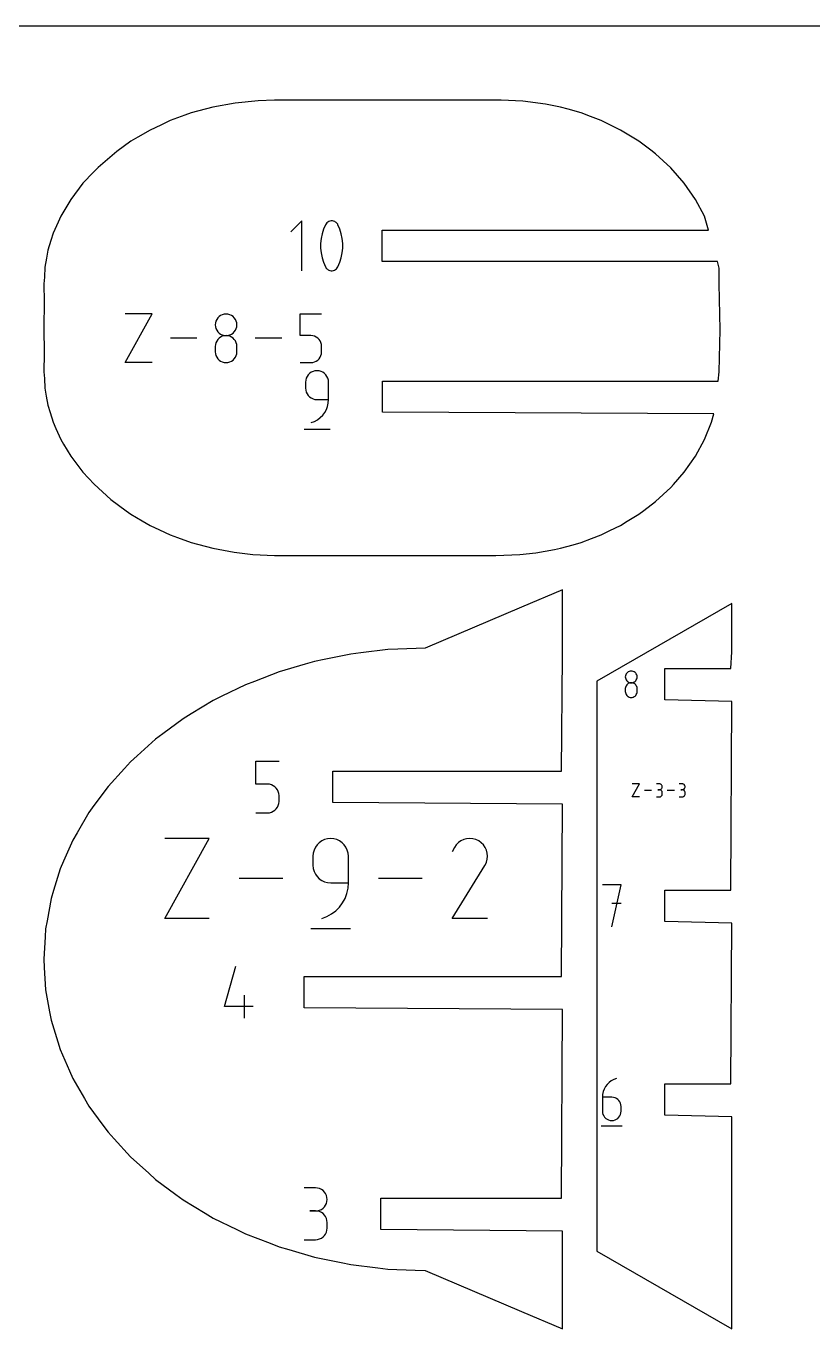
# Model space of a CAD drawing. Extents: x 0 to 900, y 0 to 1000.
# Drawn here: x 224 to 296.8, y 879.4 to 1000 of the extents above; entities that cross this region are included whole.
import ezdxf

# ---------------------------------------------------------------- set-up
doc = ezdxf.new("R2010")
doc.units = 0

msp = doc.modelspace()

# ---------------------------------------------------------------- linework, layer by layer
at = {"layer": 'annotation', "color": 1}
for p, q in [((249.5273, 981.972137), (248.500722, 980.945269)), ((249.5273, 977.354417), (249.5273, 981.972137)), ((251.835575, 981.790089), (251.761287, 981.705615)), ((251.922084, 981.859092), (251.835575, 981.790089)), ((252.018352, 981.911807), (251.922084, 981.859092)), ((252.121921, 981.947416), (252.018352, 981.911807)), ((252.230331, 981.965101), (252.121921, 981.947416)), ((252.341121, 981.964046), (252.230331, 981.965101)), ((252.451833, 981.943433), (252.341121, 981.964046)), ((252.560007, 981.902444), (252.451833, 981.943433)), ((252.601418, 981.880683), (252.560007, 981.902444)), ((252.560007, 981.902444), (252.560007, 981.902444)), ((252.641155, 981.855688), (252.601418, 981.880683)), ((252.679026, 981.827656), (252.641155, 981.855688)), ((252.714838, 981.796785), (252.679026, 981.827656)), ((252.748398, 981.763274), (252.714838, 981.796785)), ((252.779512, 981.72732), (252.748398, 981.763274)), ((251.391908, 980.761893), (251.303402, 980.324904)), ((251.524666, 981.190227), (251.391908, 980.761893)), ((251.701678, 981.606488), (251.524666, 981.190227)), ((251.761287, 981.705615), (251.701678, 981.606488)), ((251.701678, 981.606488), (251.701678, 981.606488)), ((252.807988, 981.689121), (252.779512, 981.72732)), ((252.833633, 981.648874), (252.807988, 981.689121)), ((252.856252, 981.606778), (252.833633, 981.648874)), ((253.034122, 981.189658), (252.856252, 981.606778)), ((252.856252, 981.606778), (252.856252, 981.606778)), ((253.167524, 980.760682), (253.034122, 981.189658)), ((253.256459, 980.323263), (253.167524, 980.760682)), ((251.303402, 980.324904), (251.259149, 979.882673)), ((251.259149, 979.882673), (251.259149, 979.438616)), ((251.259149, 979.438616), (251.303402, 978.996149)), ((253.300926, 979.880817), (253.256459, 980.323263)), ((253.256459, 978.994508), (253.300926, 979.43676)), ((253.300926, 979.43676), (253.300926, 979.880817)), ((251.303402, 978.996149), (251.391908, 978.558687)), ((251.391908, 978.558687), (251.524666, 978.129646)), ((251.524666, 978.129646), (251.701678, 977.712441)), ((252.856252, 977.71273), (253.034122, 978.129078)), ((253.034122, 978.129078), (253.167524, 978.557475)), ((253.167524, 978.557475), (253.256459, 978.994508)), ((251.701678, 977.712441), (251.701678, 977.712441)), ((251.701678, 977.712441), (251.724215, 977.670428)), ((251.724215, 977.670428), (251.74967, 977.630382)), ((251.74967, 977.630382), (251.777935, 977.592424)), ((251.777935, 977.592424), (251.808903, 977.556675)), ((251.808903, 977.556675), (251.842466, 977.523257)), ((251.842466, 977.523257), (251.878517, 977.492292)), ((251.878517, 977.492292), (251.91695, 977.463901)), ((251.91695, 977.463901), (251.957656, 977.438205)), ((251.957656, 977.438205), (252.000529, 977.415327)), ((252.000529, 977.415327), (252.000529, 977.415327)), ((252.000529, 977.415327), (252.107851, 977.375207)), ((252.107851, 977.375207), (252.217918, 977.355275)), ((252.217918, 977.355275), (252.328243, 977.354718)), ((252.328243, 977.354718), (252.436336, 977.372722)), ((252.436336, 977.372722), (252.539711, 977.408476)), ((252.539711, 977.408476), (252.635878, 977.461167)), ((252.635878, 977.461167), (252.72235, 977.529981)), ((252.72235, 977.529981), (252.796637, 977.614107)), ((252.796637, 977.614107), (252.856252, 977.71273)), ((252.856252, 977.71273), (252.856252, 977.71273)), ((233.161388, 968.843666), (235.662961, 973.348982)), ((235.662961, 973.348982), (233.161388, 973.348982)), ((242.3262, 973.327322), (242.157045, 973.280779)), ((242.505837, 973.343473), (242.3262, 973.327322)), ((242.685475, 973.327322), (242.505837, 973.343473)), ((242.505837, 973.343473), (242.505837, 973.343473)), ((242.854629, 973.280779), (242.685475, 973.327322)), ((249.348714, 971.342695), (249.348714, 973.348982)), ((249.348714, 973.348982), (251.349632, 973.348982)), ((241.521521, 972.523569), (241.505378, 972.344426)), ((241.505378, 972.344426), (241.505378, 972.344426)), ((241.505378, 972.344426), (241.52153, 972.164443)), ((241.568055, 972.692356), (241.521521, 972.523569)), ((241.52153, 972.164443), (241.568088, 971.995)), ((241.642136, 972.847926), (241.568055, 972.692356)), ((241.740919, 972.987416), (241.642136, 972.847926)), ((241.861561, 973.107963), (241.740919, 972.987416)), ((242.001218, 973.206705), (241.861561, 973.107963)), ((242.157045, 973.280779), (242.001218, 973.206705)), ((243.010457, 973.206705), (242.854629, 973.280779)), ((243.150113, 973.107963), (243.010457, 973.206705)), ((243.270755, 972.987416), (243.150113, 973.107963)), ((243.369539, 972.847926), (243.270755, 972.987416)), ((243.443619, 972.692356), (243.369539, 972.847926)), ((243.443587, 971.995), (243.490144, 972.164443)), ((243.490153, 972.523569), (243.443619, 972.692356)), ((243.490144, 972.164443), (243.506297, 972.344426)), ((243.506297, 972.344426), (243.490153, 972.523569)), ((243.506297, 972.344426), (243.506297, 972.344426)), ((239.816308, 971.096324), (237.352878, 971.096324)), ((241.568088, 971.995), (241.642198, 971.838938)), ((241.740919, 970.986061), (241.642136, 970.846254)), ((241.642198, 971.838938), (241.741012, 971.699096)), ((241.861561, 971.106821), (241.740919, 970.986061)), ((241.741012, 971.699096), (241.861677, 971.578312)), ((242.001218, 971.205692), (241.861561, 971.106821)), ((241.861677, 971.578312), (242.001343, 971.479427)), ((242.157045, 971.279832), (242.001218, 971.205692)), ((242.001343, 971.479427), (242.157159, 971.405279)), ((242.3262, 971.3264), (242.157045, 971.279832)), ((242.157159, 971.405279), (242.326274, 971.358709)), ((242.505837, 971.342554), (242.3262, 971.3264)), ((242.326274, 971.358709), (242.505837, 971.342554)), ((242.505837, 971.342554), (242.6854, 971.358709)), ((242.685475, 971.326409), (242.505837, 971.342554)), ((242.505837, 971.342554), (242.505837, 971.342554)), ((242.505837, 971.342554), (242.505837, 971.342554)), ((242.6854, 971.358709), (242.854515, 971.405279)), ((242.854629, 971.279864), (242.685475, 971.326409)), ((242.854515, 971.405279), (243.010331, 971.479427)), ((243.010457, 971.205754), (242.854629, 971.279864)), ((243.010331, 971.479427), (243.149997, 971.578312)), ((243.150113, 971.106914), (243.010457, 971.205754)), ((243.149997, 971.578312), (243.270662, 971.699096)), ((243.270755, 970.986177), (243.150113, 971.106914)), ((243.270662, 971.699096), (243.369476, 971.838938)), ((243.369539, 970.846379), (243.270755, 970.986177)), ((243.369476, 971.838938), (243.443587, 971.995)), ((247.659644, 971.096324), (245.196214, 971.096324)), ((250.349173, 971.342695), (249.348714, 971.342695)), ((250.52881, 971.326638), (250.349173, 971.342695)), ((250.697965, 971.280327), (250.52881, 971.326638)), ((250.853793, 971.206555), (250.697965, 971.280327)), ((250.993449, 971.108115), (250.853793, 971.206555)), ((251.114091, 970.987801), (250.993449, 971.108115)), ((251.212875, 970.848404), (251.114091, 970.987801)), ((241.521521, 970.520864), (241.505378, 970.340965)), ((241.505378, 970.340965), (241.505378, 969.842571)), ((241.505378, 969.842571), (241.505378, 969.842571)), ((241.505378, 969.842571), (241.52153, 969.662685)), ((241.568055, 970.690241), (241.521521, 970.520864)), ((241.642136, 970.846254), (241.568055, 970.690241)), ((243.443619, 970.690355), (243.369539, 970.846379)), ((243.490153, 970.520938), (243.443619, 970.690355)), ((243.490144, 969.662685), (243.506297, 969.842571)), ((243.506297, 970.340965), (243.490153, 970.520938)), ((243.506297, 969.842571), (243.506297, 970.340965)), ((243.506297, 970.340965), (243.506297, 970.340965)), ((251.286955, 970.692718), (251.212875, 970.848404)), ((251.333489, 970.523535), (251.286955, 970.692718)), ((251.33348, 969.665282), (251.349632, 969.845255)), ((251.349632, 970.343649), (251.333489, 970.523535)), ((251.349632, 969.845255), (251.349632, 970.343649)), ((251.349632, 970.343649), (251.349632, 970.343649)), ((235.662961, 968.843666), (233.161388, 968.843666)), ((241.52153, 969.662685), (241.568088, 969.493502)), ((241.568088, 969.493502), (241.642198, 969.337816)), ((241.642198, 969.337816), (241.741012, 969.198419)), ((241.741012, 969.198419), (241.861677, 969.078105)), ((241.861677, 969.078105), (242.001343, 968.979665)), ((242.001343, 968.979665), (242.157159, 968.905893)), ((242.157159, 968.905893), (242.326274, 968.859582)), ((242.326274, 968.859582), (242.505837, 968.843525)), ((242.505837, 968.843525), (242.6854, 968.859582)), ((242.505837, 968.843525), (242.505837, 968.843525)), ((242.6854, 968.859582), (242.854515, 968.905893)), ((242.854515, 968.905893), (243.010331, 968.979665)), ((243.010331, 968.979665), (243.149997, 969.078105)), ((243.149997, 969.078105), (243.270662, 969.198419)), ((243.270662, 969.198419), (243.369476, 969.337816)), ((243.369476, 969.337816), (243.443587, 969.493502)), ((243.443587, 969.493502), (243.490144, 969.662685)), ((249.348714, 968.843666), (250.349173, 968.843666)), ((250.349173, 968.843666), (250.528736, 968.859811)), ((250.349173, 968.843666), (250.349173, 968.843666)), ((250.528736, 968.859811), (250.697851, 968.906356)), ((250.697851, 968.906356), (250.853667, 968.980466)), ((250.853667, 968.980466), (250.993333, 969.079306)), ((250.993333, 969.079306), (251.113998, 969.200043)), ((251.113998, 969.200043), (251.212812, 969.339841)), ((251.212812, 969.339841), (251.286923, 969.495865)), ((251.286923, 969.495865), (251.33348, 969.665282)), ((249.923966, 967.398414), (249.874363, 967.217889)), ((250.002924, 967.564684), (249.923966, 967.398414)), ((250.108201, 967.713673), (250.002924, 967.564684)), ((250.236758, 967.842357), (250.108201, 967.713673)), ((250.38556, 967.94771), (250.236758, 967.842357)), ((250.551567, 968.026707), (250.38556, 967.94771)), ((250.731744, 968.076324), (250.551567, 968.026707)), ((250.923052, 968.093535), (250.731744, 968.076324)), ((251.114756, 968.076324), (250.923052, 968.093535)), ((250.923052, 968.093535), (250.923052, 968.093535)), ((251.295143, 968.026707), (251.114756, 968.076324)), ((251.461212, 967.94771), (251.295143, 968.026707)), ((251.609964, 967.842357), (251.461212, 967.94771)), ((251.738398, 967.713673), (251.609964, 967.842357)), ((251.843514, 967.564684), (251.738398, 967.713673)), ((251.922311, 967.398414), (251.843514, 967.564684)), ((251.971789, 967.217889), (251.922311, 967.398414)), ((249.874363, 967.217889), (249.857154, 967.026133)), ((249.857154, 967.026133), (249.857154, 966.492432)), ((249.857154, 966.492432), (249.857154, 966.492432)), ((249.857154, 966.492432), (249.874363, 966.300686)), ((249.874363, 966.300686), (249.923966, 966.120189)), ((249.923966, 966.120189), (250.002924, 965.953959)), ((251.988949, 967.026133), (251.971789, 967.217889)), ((251.988949, 965.42533), (251.988949, 967.026133)), ((251.988949, 967.026133), (251.988949, 967.026133)), ((250.002924, 965.953959), (250.108201, 965.805017)), ((250.108201, 965.805017), (250.236758, 965.676383)), ((250.236758, 965.676383), (250.38556, 965.571078)), ((250.38556, 965.571078), (250.551567, 965.49212)), ((250.551567, 965.49212), (250.731744, 965.442531)), ((250.731744, 965.442531), (250.923052, 965.42533)), ((250.923052, 965.42533), (251.988949, 965.42533)), ((251.896479, 964.790631), (251.96535, 965.101699)), ((251.96535, 965.101699), (251.988949, 965.42533)), ((250.974249, 963.560661), (251.226108, 963.750232)), ((251.226108, 963.750232), (251.447151, 963.971927)), ((251.447151, 963.971927), (251.634489, 964.221833)), ((251.634489, 964.221833), (251.785228, 964.496038)), ((251.785228, 964.496038), (251.896479, 964.790631)), ((249.723955, 962.693535), (252.123955, 962.693535)), ((250.389651, 963.293535), (250.694467, 963.407125)), ((250.389651, 963.293535), (250.389651, 963.293535)), ((250.694467, 963.407125), (250.974249, 963.560661)), ((279.455408, 939.85202), (279.44662, 939.754502)), ((279.44662, 939.754502), (279.44662, 939.754502)), ((279.44662, 939.754502), (279.455413, 939.656525)), ((279.480739, 939.943902), (279.455408, 939.85202)), ((279.455413, 939.656525), (279.480757, 939.564287)), ((279.521066, 940.028589), (279.480739, 939.943902)), ((279.480757, 939.564287), (279.5211, 939.479333)), ((279.57484, 940.104522), (279.521066, 940.028589)), ((279.640513, 940.170143), (279.57484, 940.104522)), ((279.716537, 940.223895), (279.640513, 940.170143)), ((279.801364, 940.264218), (279.716537, 940.223895)), ((279.893445, 940.289555), (279.801364, 940.264218)), ((279.991233, 940.298346), (279.893445, 940.289555)), ((280.089021, 940.289555), (279.991233, 940.298346)), ((279.991233, 940.298346), (279.991233, 940.298346)), ((280.181103, 940.264218), (280.089021, 940.289555)), ((280.26593, 940.223895), (280.181103, 940.264218)), ((280.341954, 940.170143), (280.26593, 940.223895)), ((280.407627, 940.104522), (280.341954, 940.170143)), ((280.461401, 940.028589), (280.407627, 940.104522)), ((280.461367, 939.479333), (280.50171, 939.564287)), ((280.501728, 939.943902), (280.461401, 940.028589)), ((280.50171, 939.564287), (280.527054, 939.656525)), ((280.527059, 939.85202), (280.501728, 939.943902)), ((280.527054, 939.656525), (280.535847, 939.754502)), ((280.535847, 939.754502), (280.527059, 939.85202)), ((280.535847, 939.754502), (280.535847, 939.754502)), ((279.455408, 938.761821), (279.44662, 938.66389)), ((279.44662, 938.66389), (279.44662, 938.392583)), ((279.44662, 938.392583), (279.44662, 938.392583)), ((279.44662, 938.392583), (279.455413, 938.29466)), ((279.480739, 938.854024), (279.455408, 938.761821)), ((279.521066, 938.938951), (279.480739, 938.854024)), ((279.57484, 939.015057), (279.521066, 938.938951)), ((279.5211, 939.479333), (279.57489, 939.403207)), ((279.640513, 939.080795), (279.57484, 939.015057)), ((279.57489, 939.403207), (279.640576, 939.337457)), ((279.716537, 939.134616), (279.640513, 939.080795)), ((279.640576, 939.337457), (279.716605, 939.283628)), ((279.801364, 939.174976), (279.716537, 939.134616)), ((279.716605, 939.283628), (279.801426, 939.243265)), ((279.893445, 939.200325), (279.801364, 939.174976)), ((279.801426, 939.243265), (279.893486, 939.217913)), ((279.991233, 939.209119), (279.893445, 939.200325)), ((279.893486, 939.217913), (279.991233, 939.209119)), ((279.991233, 939.209119), (280.088981, 939.217913)), ((280.089021, 939.200331), (279.991233, 939.209119)), ((279.991233, 939.209119), (279.991233, 939.209119)), ((279.991233, 939.209119), (279.991233, 939.209119)), ((280.088981, 939.217913), (280.181041, 939.243265)), ((280.181103, 939.174993), (280.089021, 939.200331)), ((280.181041, 939.243265), (280.265861, 939.283628)), ((280.26593, 939.13465), (280.181103, 939.174993)), ((280.265861, 939.283628), (280.34189, 939.337457)), ((280.341954, 939.080845), (280.26593, 939.13465)), ((280.34189, 939.337457), (280.407576, 939.403207)), ((280.407627, 939.015121), (280.341954, 939.080845)), ((280.407576, 939.403207), (280.461367, 939.479333)), ((280.461401, 938.93902), (280.407627, 939.015121)), ((280.501728, 938.854086), (280.461401, 938.93902)), ((280.527059, 938.761862), (280.501728, 938.854086)), ((280.527054, 938.29466), (280.535847, 938.392583)), ((280.535847, 938.66389), (280.527059, 938.761862)), ((280.535847, 938.392583), (280.535847, 938.66389)), ((280.535847, 938.66389), (280.535847, 938.66389)), ((279.455413, 938.29466), (279.480757, 938.202563)), ((279.480757, 938.202563), (279.5211, 938.117813)), ((279.5211, 938.117813), (279.57489, 938.04193)), ((279.57489, 938.04193), (279.640576, 937.976436)), ((279.640576, 937.976436), (279.716605, 937.922849)), ((279.716605, 937.922849), (279.801426, 937.88269)), ((279.801426, 937.88269), (279.893486, 937.85748)), ((279.893486, 937.85748), (279.991233, 937.848739)), ((279.991233, 937.848739), (280.088981, 937.85748)), ((279.991233, 937.848739), (279.991233, 937.848739)), ((280.088981, 937.85748), (280.181041, 937.88269)), ((280.181041, 937.88269), (280.265861, 937.922849)), ((280.265861, 937.922849), (280.34189, 937.976436)), ((280.34189, 937.976436), (280.407576, 938.04193)), ((280.407576, 938.04193), (280.461367, 938.117813)), ((280.461367, 938.117813), (280.50171, 938.202563)), ((280.50171, 938.202563), (280.527054, 938.29466)), ((245.274426, 929.828027), (245.274426, 931.965541)), ((245.274426, 931.965541), (247.406221, 931.965541)), ((246.340324, 929.828027), (245.274426, 929.828027)), ((246.531711, 929.810919), (246.340324, 929.828027)), ((246.711929, 929.761579), (246.531711, 929.810919)), ((246.877949, 929.682982), (246.711929, 929.761579)), ((247.026741, 929.578103), (246.877949, 929.682982)), ((247.155274, 929.449919), (247.026741, 929.578103)), ((247.260518, 929.301405), (247.155274, 929.449919)), ((247.339444, 929.135536), (247.260518, 929.301405)), ((247.389022, 928.955287), (247.339444, 929.135536)), ((247.406221, 928.763635), (247.389022, 928.955287)), ((247.406221, 928.232642), (247.406221, 928.763635)), ((247.406221, 928.763635), (247.406221, 928.763635)), ((280.091747, 928.639209), (280.763079, 929.848275)), ((280.763079, 929.848275), (280.091747, 929.848275)), ((281.877689, 929.243742), (281.216593, 929.243742)), ((282.599462, 929.846872), (282.330975, 929.846872)), ((282.599462, 929.309897), (282.465029, 929.309897)), ((282.465029, 929.309897), (282.599462, 929.309897)), ((282.64775, 929.842538), (282.599462, 929.846872)), ((282.599462, 929.309897), (282.64775, 929.314233)), ((282.64775, 929.305563), (282.599462, 929.309897)), ((282.599462, 929.309897), (282.599462, 929.309897)), ((282.693188, 929.830047), (282.64775, 929.842538)), ((282.64775, 929.314233), (282.693188, 929.326731)), ((282.693188, 929.293072), (282.64775, 929.305563)), ((282.735019, 929.810169), (282.693188, 929.830047)), ((282.693188, 929.326731), (282.735019, 929.346629)), ((282.735019, 929.273194), (282.693188, 929.293072)), ((282.693188, 928.656063), (282.735019, 928.675934)), ((282.772488, 929.78367), (282.735019, 929.810169)), ((282.735019, 929.346629), (282.772488, 929.373166)), ((282.772488, 929.246695), (282.735019, 929.273194)), ((282.735019, 928.675934), (282.772488, 928.702425)), ((282.804839, 929.751319), (282.772488, 929.78367)), ((282.772488, 929.373166), (282.804839, 929.40558)), ((282.804839, 929.214344), (282.772488, 929.246695)), ((282.772488, 928.702425), (282.804839, 928.734769)), ((282.831316, 929.713885), (282.804839, 929.751319)), ((282.804839, 929.40558), (282.831316, 929.443109)), ((282.831316, 929.17691), (282.804839, 929.214344)), ((282.804839, 928.734769), (282.831316, 928.772201)), ((282.851164, 929.672136), (282.831316, 929.713885)), ((282.831316, 929.443109), (282.851164, 929.484991)), ((282.851164, 929.135161), (282.831316, 929.17691)), ((282.831316, 928.772201), (282.851164, 928.813953)), ((282.863628, 929.626839), (282.851164, 929.672136)), ((282.851164, 929.484991), (282.863628, 929.530463)), ((282.863628, 929.089864), (282.851164, 929.135161)), ((282.851164, 928.813953), (282.863628, 928.85926)), ((282.86795, 929.578764), (282.863628, 929.626839)), ((282.863628, 929.530463), (282.86795, 929.578764)), ((282.86795, 929.041789), (282.863628, 929.089864)), ((282.863628, 928.85926), (282.86795, 928.907356)), ((282.86795, 929.578764), (282.86795, 929.578764)), ((282.86795, 928.907356), (282.86795, 929.041789)), ((282.86795, 929.041789), (282.86795, 929.041789)), ((283.98256, 929.243742), (283.321463, 929.243742)), ((284.704333, 929.846872), (284.435846, 929.846872)), ((284.704333, 929.309897), (284.5699, 929.309897)), ((284.5699, 929.309897), (284.704333, 929.309897)), ((284.752621, 929.842538), (284.704333, 929.846872)), ((284.704333, 929.309897), (284.752621, 929.314233)), ((284.752621, 929.305563), (284.704333, 929.309897)), ((284.704333, 929.309897), (284.704333, 929.309897)), ((284.798059, 929.830047), (284.752621, 929.842538)), ((284.752621, 929.314233), (284.798059, 929.326731)), ((284.798059, 929.293072), (284.752621, 929.305563)), ((284.83989, 929.810169), (284.798059, 929.830047)), ((284.798059, 929.326731), (284.83989, 929.346629)), ((284.83989, 929.273194), (284.798059, 929.293072)), ((284.798059, 928.656063), (284.83989, 928.675934)), ((284.877359, 929.78367), (284.83989, 929.810169)), ((284.83989, 929.346629), (284.877359, 929.373166)), ((284.877359, 929.246695), (284.83989, 929.273194)), ((284.83989, 928.675934), (284.877359, 928.702425)), ((284.90971, 929.751319), (284.877359, 929.78367)), ((284.877359, 929.373166), (284.90971, 929.40558)), ((284.90971, 929.214344), (284.877359, 929.246695)), ((284.877359, 928.702425), (284.90971, 928.734769)), ((284.936187, 929.713885), (284.90971, 929.751319)), ((284.90971, 929.40558), (284.936187, 929.443109)), ((284.936187, 929.17691), (284.90971, 929.214344)), ((284.90971, 928.734769), (284.936187, 928.772201)), ((284.956035, 929.672136), (284.936187, 929.713885)), ((284.936187, 929.443109), (284.956035, 929.484991)), ((284.956035, 929.135161), (284.936187, 929.17691)), ((284.936187, 928.772201), (284.956035, 928.813953)), ((284.968498, 929.626839), (284.956035, 929.672136)), ((284.956035, 929.484991), (284.968498, 929.530463)), ((284.968498, 929.089864), (284.956035, 929.135161)), ((284.956035, 928.813953), (284.968498, 928.85926)), ((284.972821, 929.578764), (284.968498, 929.626839)), ((284.968498, 929.530463), (284.972821, 929.578764)), ((284.972821, 929.041789), (284.968498, 929.089864)), ((284.968498, 928.85926), (284.972821, 928.907356)), ((284.972821, 929.578764), (284.972821, 929.578764)), ((284.972821, 928.907356), (284.972821, 929.041789)), ((284.972821, 929.041789), (284.972821, 929.041789)), ((247.026617, 927.416594), (247.155175, 927.545228)), ((247.155175, 927.545228), (247.260451, 927.69417)), ((247.260451, 927.69417), (247.33941, 927.860399)), ((247.33941, 927.860399), (247.389012, 928.040897)), ((247.389012, 928.040897), (247.406221, 928.232642)), ((280.763079, 928.639209), (280.091747, 928.639209)), ((282.330975, 928.639247), (282.599462, 928.639247)), ((282.599462, 928.639247), (282.64775, 928.643579)), ((282.599462, 928.639247), (282.599462, 928.639247)), ((282.64775, 928.643579), (282.693188, 928.656063)), ((284.435846, 928.639247), (284.704333, 928.639247)), ((284.704333, 928.639247), (284.752621, 928.643579)), ((284.704333, 928.639247), (284.704333, 928.639247)), ((284.752621, 928.643579), (284.798059, 928.656063)), ((245.274426, 927.165541), (246.340324, 927.165541)), ((246.340324, 927.165541), (246.531631, 927.182742)), ((246.340324, 927.165541), (246.340324, 927.165541)), ((246.531631, 927.182742), (246.711808, 927.232331)), ((246.711808, 927.232331), (246.877815, 927.311288)), ((246.877815, 927.311288), (247.026617, 927.416594)), ((236.855016, 917.400024), (240.959091, 924.791436)), ((240.959091, 924.791436), (236.855016, 924.791436)), ((250.768152, 923.97707), (250.646566, 923.721034)), ((250.930266, 924.206495), (250.768152, 923.97707)), ((251.128229, 924.404652), (250.930266, 924.206495)), ((251.357365, 924.566883), (251.128229, 924.404652)), ((251.612996, 924.688529), (251.357365, 924.566883)), ((251.890446, 924.764933), (251.612996, 924.688529)), ((252.185036, 924.791436), (251.890446, 924.764933)), ((252.480237, 924.764933), (252.185036, 924.791436)), ((252.185036, 924.791436), (252.185036, 924.791436)), ((252.758011, 924.688529), (252.480237, 924.764933)), ((253.013738, 924.566883), (252.758011, 924.688529)), ((253.242798, 924.404652), (253.013738, 924.566883)), ((253.44057, 924.206495), (253.242798, 924.404652)), ((253.602435, 923.97707), (253.44057, 924.206495)), ((253.723773, 923.721034), (253.602435, 923.97707)), ((263.632643, 923.969542), (263.417102, 923.556075)), ((263.803691, 924.212091), (263.632643, 923.969542)), ((264.008911, 924.414564), (263.803691, 924.212091)), ((264.242061, 924.575338), (264.008911, 924.414564)), ((264.4969, 924.692792), (264.242061, 924.575338)), ((264.767185, 924.765305), (264.4969, 924.692792)), ((265.046677, 924.791256), (264.767185, 924.765305)), ((265.329132, 924.769023), (265.046677, 924.791256)), ((265.608311, 924.696984), (265.329132, 924.769023)), ((265.877971, 924.573518), (265.608311, 924.696984)), ((266.119153, 924.402256), (265.877971, 924.573518)), ((265.877971, 924.573518), (265.877971, 924.573518)), ((266.320807, 924.196742), (266.119153, 924.402256)), ((266.48114, 923.963275), (266.320807, 924.196742)), ((266.59836, 923.708155), (266.48114, 923.963275)), ((250.570185, 923.443048), (250.543685, 923.147767)), ((250.543685, 923.147767), (250.543685, 922.325932)), ((250.646566, 923.721034), (250.570185, 923.443048)), ((253.799964, 923.443048), (253.723773, 923.721034)), ((253.826388, 923.147767), (253.799964, 923.443048)), ((253.826388, 920.682727), (253.826388, 923.147767)), ((253.826388, 923.147767), (253.826388, 923.147767)), ((266.670673, 923.437678), (266.59836, 923.708155)), ((266.60024, 922.597102), (266.673406, 922.875853)), ((266.696286, 923.158145), (266.670673, 923.437678)), ((266.673406, 922.875853), (266.696286, 923.158145)), ((250.543685, 922.325932), (250.543685, 922.325932)), ((250.543685, 922.325932), (250.570185, 922.030668)), ((250.570185, 922.030668), (250.646566, 921.752724)), ((250.646566, 921.752724), (250.768152, 921.49675)), ((250.768152, 921.49675), (250.930266, 921.267398)), ((263.412467, 917.399963), (266.445792, 922.283228)), ((266.445792, 922.283228), (266.449418, 922.287715)), ((266.445792, 922.283228), (266.445792, 922.283228)), ((266.449418, 922.287715), (266.452896, 922.29224)), ((266.452896, 922.29224), (266.456247, 922.296842)), ((266.456247, 922.296842), (266.459496, 922.301558)), ((266.459496, 922.301558), (266.462664, 922.306426)), ((266.462664, 922.306426), (266.465775, 922.311486)), ((266.465775, 922.311486), (266.468852, 922.316774)), ((266.468852, 922.316774), (266.471918, 922.322329)), ((266.471918, 922.322329), (266.474994, 922.32819)), ((266.474994, 922.32819), (266.60024, 922.597102)), ((266.474994, 922.32819), (266.474994, 922.32819)), ((247.773064, 921.09573), (243.731566, 921.09573)), ((250.930266, 921.267398), (251.128229, 921.069318)), ((251.128229, 921.069318), (251.357365, 920.90716)), ((251.357365, 920.90716), (251.612996, 920.785575)), ((251.612996, 920.785575), (251.890446, 920.709214)), ((251.890446, 920.709214), (252.185036, 920.682727)), ((252.185036, 920.682727), (253.826388, 920.682727)), ((253.790048, 920.184374), (253.826388, 920.682727)), ((260.640825, 921.09573), (256.599326, 921.09573)), ((279.056296, 920.513876), (277.325283, 920.513876)), ((278.190912, 916.621233), (279.056296, 920.513876)), ((253.280562, 918.829488), (253.512683, 919.251731)), ((253.512683, 919.251731), (253.683995, 919.705367)), ((253.683995, 919.705367), (253.790048, 920.184374)), ((251.833043, 917.574937), (252.263874, 917.811364)), ((252.263874, 917.811364), (252.651706, 918.103281)), ((252.651706, 918.103281), (252.992086, 918.444664)), ((252.992086, 918.444664), (253.280562, 918.829488)), ((279.056296, 918.780422), (278.190912, 918.780422)), ((240.959091, 917.400024), (236.855016, 917.400024)), ((251.363665, 917.400024), (251.833043, 917.574937)), ((251.363665, 917.400024), (251.363665, 917.400024)), ((266.69517, 917.399963), (263.412467, 917.399963)), ((250.338574, 916.476097), (254.03428, 916.476097)), ((242.352142, 909.24065), (243.416534, 912.973548)), ((244.218441, 908.173548), (244.218441, 910.305343)), ((245.017337, 909.24065), (242.352142, 909.24065)), ((277.944397, 902.207485), (277.764913, 902.02724)), ((278.148948, 902.361739), (277.944397, 902.207485)), ((278.376235, 902.486868), (278.148948, 902.361739)), ((278.623923, 902.579736), (278.376235, 902.486868)), ((278.623923, 902.579736), (278.623923, 902.579736)), ((277.344325, 901.109054), (277.32518, 900.845882)), ((277.400204, 901.361911), (277.344325, 901.109054)), ((277.490484, 901.601318), (277.400204, 901.361911)), ((277.612831, 901.824139), (277.490484, 901.601318)), ((277.764913, 902.02724), (277.612831, 901.824139)), ((277.32518, 900.845882), (277.32518, 899.551778)), ((278.189788, 900.845882), (277.32518, 900.845882)), ((278.34529, 900.832005), (278.189788, 900.845882)), ((278.491611, 900.791982), (278.34529, 900.832005)), ((278.626319, 900.728228), (278.491611, 900.791982)), ((278.74698, 900.643155), (278.626319, 900.728228)), ((278.85116, 900.539178), (278.74698, 900.643155)), ((278.936425, 900.41871), (278.85116, 900.539178)), ((279.000342, 900.284164), (278.936425, 900.41871)), ((279.040476, 900.137955), (279.000342, 900.284164)), ((279.054395, 899.982495), (279.040476, 900.137955)), ((279.054395, 899.551778), (279.054395, 899.982495)), ((279.054395, 899.982495), (279.054395, 899.982495)), ((277.32518, 899.551778), (277.32518, 899.551778)), ((277.32518, 899.551778), (277.33914, 899.396243)), ((277.33914, 899.396243), (277.379375, 899.249832)), ((277.379375, 899.249832), (277.443422, 899.114994)), ((277.443422, 899.114994), (277.528818, 898.994179)), ((277.528818, 898.994179), (277.633098, 898.889837)), ((277.633098, 898.889837), (277.753799, 898.804418)), ((277.753799, 898.804418), (277.888457, 898.740371)), ((277.888457, 898.740371), (278.034608, 898.700147)), ((278.034608, 898.700147), (278.189788, 898.686194)), ((278.189788, 898.686194), (278.34529, 898.700147)), ((278.189788, 898.686194), (278.189788, 898.686194)), ((278.34529, 898.700147), (278.491611, 898.740371)), ((278.491611, 898.740371), (278.626319, 898.804418)), ((278.626319, 898.804418), (278.74698, 898.889837)), ((278.74698, 898.889837), (278.85116, 898.994179)), ((278.85116, 898.994179), (278.936425, 899.114994)), ((278.936425, 899.114994), (279.000342, 899.249832)), ((279.000342, 899.249832), (279.040476, 899.396243)), ((279.040476, 899.396243), (279.054395, 899.551778)), ((277.216891, 898.199502), (279.163662, 898.199502)), ((250.788931, 892.448789), (249.723033, 892.448789)), ((250.980635, 892.431582), (250.788931, 892.448789)), ((251.161022, 892.381994), (250.980635, 892.431582)), ((251.327091, 892.303075), (251.161022, 892.381994)), ((251.475843, 892.197874), (251.327091, 892.303075)), ((251.604277, 892.069443), (251.475843, 892.197874)), ((251.709393, 891.920829), (251.604277, 892.069443)), ((251.78819, 891.755084), (251.709393, 891.920829)), ((251.837668, 891.575256), (251.78819, 891.755084)), ((251.854828, 891.384396), (251.837668, 891.575256)), ((251.837668, 891.192641), (251.854828, 891.384396)), ((251.854828, 891.384396), (251.854828, 891.384396)), ((250.788931, 890.316994), (250.255229, 890.316994)), ((250.255229, 890.316994), (250.788931, 890.316994)), ((250.788931, 890.316994), (250.980635, 890.334205)), ((250.980635, 890.299787), (250.788931, 890.316994)), ((250.788931, 890.316994), (250.788931, 890.316994)), ((250.980635, 890.334205), (251.161022, 890.383822)), ((251.161022, 890.250199), (250.980635, 890.299787)), ((251.161022, 890.383822), (251.327091, 890.462819)), ((251.327091, 890.17128), (251.161022, 890.250199)), ((251.327091, 890.462819), (251.475843, 890.568172)), ((251.475843, 890.06608), (251.327091, 890.17128)), ((251.475843, 890.568172), (251.604277, 890.696856)), ((251.604277, 890.696856), (251.709393, 890.845845)), ((251.709393, 890.845845), (251.78819, 891.012115)), ((251.78819, 891.012115), (251.837668, 891.192641)), ((251.604277, 889.937648), (251.475843, 890.06608)), ((251.709393, 889.789034), (251.604277, 889.937648)), ((251.78819, 889.623289), (251.709393, 889.789034)), ((251.837668, 889.443461), (251.78819, 889.623289)), ((251.854828, 889.252602), (251.837668, 889.443461)), ((251.854828, 888.7189), (251.854828, 889.252602)), ((251.854828, 889.252602), (251.854828, 889.252602)), ((250.788931, 887.654508), (250.980635, 887.671705)), ((250.980635, 887.671705), (251.161022, 887.721268)), ((251.161022, 887.721268), (251.327091, 887.800155)), ((251.327091, 887.800155), (251.475843, 887.905323)), ((251.475843, 887.905323), (251.604277, 888.03373)), ((251.604277, 888.03373), (251.709393, 888.182334)), ((251.709393, 888.182334), (251.78819, 888.348092)), ((251.78819, 888.348092), (251.837668, 888.527961)), ((251.837668, 888.527961), (251.854828, 888.7189)), ((249.723033, 887.654508), (250.788931, 887.654508)), ((250.788931, 887.654508), (250.788931, 887.654508))]:
    msp.add_line(p, q, dxfattribs=at)
at = {"layer": 'boundary', "color": 5}
for p, q in [((243.339648, 992.872502), (241.269279, 992.490563)), ((245.471362, 993.089317), (243.339648, 992.872502)), ((246.979414, 993.146785), (245.471362, 993.089317)), ((252.860087, 993.146785), (246.979414, 993.146785)), ((266.37661, 993.146785), (252.860087, 993.146785)), ((267.357898, 993.146785), (266.37661, 993.146785)), ((267.969369, 993.142448), (267.357898, 993.146785)), ((269.962535, 993.046153), (267.969369, 993.142448)), ((272.050663, 992.766435), (269.962535, 993.046153)), ((273.455445, 992.490563), (272.050663, 992.766435)), ((238.700942, 991.738671), (237.34993, 991.247615)), ((239.291137, 991.953181), (238.700942, 991.738671)), ((241.269279, 992.490563), (239.291137, 991.953181)), ((274.147159, 992.294002), (273.455445, 992.490563)), ((275.346582, 991.953181), (274.147159, 992.294002)), ((276.211653, 991.624276), (275.346582, 991.953181)), ((277.202366, 991.247615), (276.211653, 991.624276)), ((235.478615, 990.375721), (234.35586, 989.721273)), ((236.475448, 990.840181), (235.478615, 990.375721)), ((237.34993, 991.247615), (236.475448, 990.840181)), ((278.202256, 990.760276), (277.202366, 991.247615)), ((278.991295, 990.375721), (278.202256, 990.760276)), ((280.078323, 989.712883), (278.991295, 990.375721)), ((233.710015, 989.344801), (232.400192, 988.401699)), ((234.35586, 989.721273), (233.710015, 989.344801)), ((280.681992, 989.3448), (280.078323, 989.712883)), ((281.803146, 988.500323), (280.681992, 989.3448)), ((232.400192, 988.401699), (230.65992, 986.913949)), ((282.244893, 988.167607), (281.803146, 988.500323)), ((283.653909, 986.861861), (282.244893, 988.167607)), ((230.65992, 986.913949), (230.242343, 986.469261)), ((284.88784, 985.449362), (283.653909, 986.861861)), ((229.271007, 985.449363), (228.133268, 983.954807)), ((230.242343, 986.469261), (229.271007, 985.449363)), ((285.931428, 983.954807), (284.88784, 985.449362)), ((228.133268, 983.954807), (227.212572, 982.404405)), ((286.775917, 982.404406), (285.931428, 983.954807)), ((226.96801, 981.853323), (226.511353, 980.824475)), ((227.212572, 982.404405), (226.96801, 981.853323)), ((287.145452, 981.113277), (286.775917, 982.404406)), ((226.511353, 980.824475), (226.305047, 980.151764)), ((256.951157, 978.213277), (256.951157, 981.113277)), ((256.951157, 981.113277), (287.145452, 981.113277)), ((226.305047, 980.151764), (226.025406, 979.240172)), ((225.89284, 978.500196), (225.744817, 977.674328)), ((226.025406, 979.240172), (225.89284, 978.500196)), ((287.963232, 978.213277), (256.951157, 978.213277)), ((288.12791, 977.5923), (287.963232, 978.213277)), ((225.744817, 977.674328), (225.706253, 976.762503)), ((288.136128, 976.146793), (288.12791, 977.5923)), ((225.706253, 976.762503), (225.638303, 976.146793)), ((225.638303, 976.146793), (225.670044, 974.479043)), ((288.205609, 971.865645), (288.136128, 976.146793)), ((225.670044, 974.479043), (225.655083, 972.074053)), ((225.655083, 972.074053), (225.669818, 969.675565)), ((288.136243, 968.0013), (288.205609, 971.865645)), ((225.669818, 969.675565), (225.638028, 968.0013)), ((225.638028, 968.0013), (225.706503, 967.380979)), ((225.706503, 967.380979), (225.744795, 966.473765)), ((288.037234, 967.143535), (288.136243, 968.0013)), ((225.744795, 966.473765), (225.87794, 965.730863)), ((256.973955, 964.243535), (256.973955, 967.143535)), ((256.973955, 967.143535), (288.037234, 967.143535)), ((225.87794, 965.730863), (226.025335, 964.907908)), ((226.025335, 964.907908), (226.234959, 964.224459)), ((226.234959, 964.224459), (226.511148, 963.323605)), ((287.635357, 964.093535), (256.973955, 964.243535)), ((287.41873, 963.323605), (287.635357, 964.093535)), ((226.511148, 963.323605), (226.769723, 962.740948)), ((226.769723, 962.740948), (227.212152, 961.743688)), ((286.77551, 961.743687), (287.41873, 963.323605)), ((227.212152, 961.743688), (227.478116, 961.295741)), ((227.478116, 961.295741), (228.132526, 960.193292)), ((285.930996, 960.193292), (286.77551, 961.743687)), ((228.132526, 960.193292), (229.269828, 958.69873)), ((284.887407, 958.69873), (285.930996, 960.193292)), ((229.269828, 958.69873), (230.316238, 957.599557)), ((283.898146, 957.566299), (284.887407, 958.69873)), ((230.316238, 957.599557), (231.853578, 956.177714)), ((282.244539, 955.980479), (283.653499, 957.286232)), ((283.653499, 957.286232), (283.898146, 957.566299)), ((231.853578, 956.177714), (233.254159, 955.132086)), ((281.166903, 955.168765), (282.244539, 955.980479)), ((233.254159, 955.132086), (233.710653, 954.803286)), ((233.710653, 954.803286), (234.758079, 954.192586)), ((234.758079, 954.192586), (235.47874, 953.772372)), ((278.991122, 953.772371), (279.628073, 954.160788)), ((279.628073, 954.160788), (280.68171, 954.803286)), ((280.68171, 954.803286), (281.166903, 955.168765)), ((235.47874, 953.772372), (236.351066, 953.365823)), ((236.351066, 953.365823), (237.349504, 952.900465)), ((237.349504, 952.900465), (238.017258, 952.657695)), ((276.325819, 952.567192), (277.202328, 952.900465)), ((277.202328, 952.900465), (278.006088, 953.292244)), ((278.006088, 953.292244), (278.991122, 953.772371)), ((238.017258, 952.657695), (239.29014, 952.1949)), ((239.29014, 952.1949), (241.267711, 951.657512)), ((241.267711, 951.657512), (243.250775, 951.285102)), ((272.885048, 951.545428), (273.455755, 951.657512)), ((273.455755, 951.657512), (274.611326, 951.985915)), ((274.611326, 951.985915), (275.346705, 952.1949)), ((275.346705, 952.1949), (276.325819, 952.567192)), ((243.250775, 951.285102), (244.987471, 951.089546)), ((244.987471, 951.089546), (246.979324, 951.001296)), ((246.979324, 951.001296), (252.947812, 951.001295)), ((252.947812, 951.001295), (266.670591, 951.001296)), ((266.670591, 951.001296), (267.457248, 951.001295)), ((267.457248, 951.001295), (269.685437, 951.070065)), ((269.685437, 951.070065), (271.167211, 951.240086)), ((271.167211, 951.240086), (272.885048, 951.545428)), ((273.637132, 947.826295), (269.838964, 946.20841)), ((273.637133, 945.334677), (273.637132, 947.826295)), ((269.838964, 946.20841), (260.942922, 942.41901)), ((289.302274, 946.557731), (276.812133, 939.350922)), ((289.302274, 942.073267), (289.302274, 946.557731)), ((273.637133, 941.710506), (273.637133, 945.334677)), ((254.975636, 941.97686), (254.055276, 941.865458)), ((257.482446, 942.280288), (254.975636, 941.97686)), ((258.411753, 942.317542), (257.482446, 942.280288)), ((260.942922, 942.41901), (258.411753, 942.317542)), ((289.207274, 940.525081), (289.302274, 942.073267)), ((249.818416, 940.922736), (247.432328, 940.226072)), ((250.694459, 941.178513), (249.818416, 940.922736)), ((251.597005, 941.362991), (250.694459, 941.178513)), ((254.055276, 941.865458), (251.597005, 941.362991)), ((273.542132, 931.015541), (273.637133, 941.710506)), ((247.432328, 940.226072), (245.141403, 939.341918)), ((283.107203, 937.625081), (283.107203, 940.525081)), ((283.107203, 940.525081), (289.207274, 940.525081)), ((244.300305, 939.017304), (242.126636, 937.954177)), ((245.141403, 939.341918), (244.300305, 939.017304)), ((276.812133, 939.350922), (276.812133, 938.435058)), ((276.812133, 938.435058), (276.812133, 886.600936)), ((241.32858, 937.563854), (239.29306, 936.331988)), ((242.126636, 937.954177), (241.32858, 937.563854)), ((289.302274, 937.475081), (283.107203, 937.625081)), ((289.207274, 920.017554), (289.302274, 937.475081)), ((239.29306, 936.331988), (238.545731, 935.879714)), ((238.545731, 935.879714), (236.667997, 934.490977)), ((235.978596, 933.98111), (234.276709, 932.448872)), ((236.667997, 934.490977), (235.978596, 933.98111)), ((234.276709, 932.448872), (233.651867, 931.886319)), ((233.097612, 931.276498), (231.587973, 929.615522)), ((233.651867, 931.886319), (233.097612, 931.276498)), ((252.390926, 928.115541), (252.390926, 931.015541)), ((252.390926, 931.015541), (273.542132, 931.015541)), ((231.587973, 929.615522), (230.285126, 927.841798)), ((230.285126, 927.841798), (229.806788, 927.190584)), ((273.637132, 927.965541), (252.390926, 928.115541)), ((273.542132, 912.023548), (273.637132, 927.965541)), ((229.806788, 927.190584), (228.723267, 925.321199)), ((228.723267, 925.321199), (228.325458, 924.634864)), ((228.325458, 924.634864), (227.471701, 922.687818)), ((227.471701, 922.687818), (227.158253, 921.972968)), ((227.158253, 921.972968), (226.54249, 919.967011)), ((226.316413, 919.230532), (225.944549, 917.184981)), ((226.54249, 919.967011), (226.316413, 919.230532)), ((283.107203, 917.117554), (283.107203, 920.017555)), ((283.107203, 920.017555), (289.207274, 920.017554)), ((225.944549, 917.184981), (225.808026, 916.433969)), ((289.302274, 916.967555), (283.107203, 917.117554)), ((289.207274, 902.082965), (289.302274, 916.967555)), ((225.762372, 915.67565), (225.638028, 913.610209)), ((225.808026, 916.433969), (225.762372, 915.67565)), ((225.638028, 913.610209), (225.683683, 912.851894)), ((225.683683, 912.851894), (225.808026, 910.786457)), ((249.735342, 909.123548), (249.735342, 912.023548)), ((249.735342, 912.023548), (273.542132, 912.023548)), ((225.808026, 910.786457), (226.17989, 908.74091)), ((226.17989, 908.74091), (226.316413, 907.989898)), ((273.637132, 908.973548), (249.735342, 909.123548)), ((273.542133, 891.504357), (273.637132, 908.973548)), ((226.316413, 907.989898), (226.932176, 905.98394)), ((226.932176, 905.98394), (227.158253, 905.247463)), ((227.158253, 905.247463), (228.012009, 903.300417)), ((228.012009, 903.300417), (228.325458, 902.585565)), ((228.325458, 902.585565), (229.408978, 900.716176)), ((283.107203, 899.182965), (283.107203, 902.082965)), ((283.107203, 902.082965), (289.207274, 902.082965)), ((229.408978, 900.716176), (229.806788, 900.029838)), ((229.806788, 900.029838), (231.109634, 898.256117)), ((289.302274, 899.032965), (283.107203, 899.182965)), ((289.302274, 889.586089), (289.302274, 899.032965)), ((231.109634, 898.256117), (231.587973, 897.604904)), ((231.587973, 897.604904), (232.142227, 896.995084)), ((232.142227, 896.995084), (233.651867, 895.334105)), ((233.651867, 895.334105), (235.353754, 893.801868)), ((235.353754, 893.801868), (235.978596, 893.239315)), ((235.978596, 893.239315), (237.85633, 891.850578)), ((237.85633, 891.850578), (238.545731, 891.34071)), ((238.545731, 891.34071), (240.581251, 890.108848)), ((256.839533, 888.604358), (256.839533, 891.504358)), ((256.839533, 891.504358), (273.542133, 891.504357)), ((240.581251, 890.108848), (241.32858, 889.656575)), ((241.32858, 889.656575), (243.502249, 888.593447)), ((289.302274, 883.878593), (289.302274, 889.586089)), ((243.502249, 888.593447), (244.300305, 888.203125)), ((244.300305, 888.203125), (246.59123, 887.318968)), ((273.637132, 888.454358), (256.839533, 888.604358)), ((273.637132, 881.885751), (273.637132, 888.454358)), ((246.59123, 887.318968), (247.432328, 886.994354)), ((247.432328, 886.994354), (248.308371, 886.738578)), ((248.308371, 886.738578), (250.694459, 886.04191)), ((276.812133, 886.600936), (289.302274, 879.394132)), ((250.694459, 886.04191), (253.15273, 885.539448)), ((253.15273, 885.539448), (254.055276, 885.354971)), ((254.055276, 885.354971), (256.562086, 885.051541)), ((256.562086, 885.051541), (257.482446, 884.940138)), ((257.482446, 884.940138), (260.013615, 884.838671)), ((260.013615, 884.838671), (260.942922, 884.801419)), ((260.942922, 884.801419), (269.838965, 881.01202)), ((289.302274, 879.394132), (289.302274, 883.878593)), ((273.637133, 879.394132), (273.637132, 881.885751)), ((269.838965, 881.01202), (273.637133, 879.394132))]:
    msp.add_line(p, q, dxfattribs=at)
at = {"layer": 'frame', "color": 5}
msp.add_line((900, 1000), (0, 1000), dxfattribs=at)

doc.saveas('drawing.dxf')
